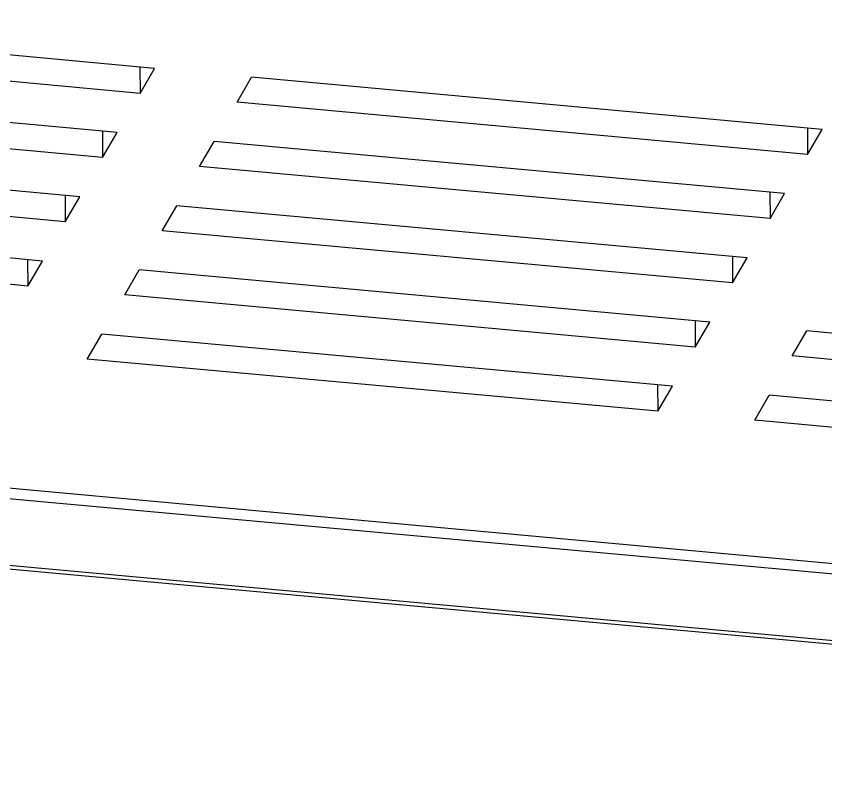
# Model space of a CAD drawing. Header units: millimetres. Extents: x 10368 to 13229, y -13270 to -11269.
# Drawn here: x 12684.3 to 12747.6, y -12891.2 to -12832.3 of the extents above; entities that cross this region are included whole.
import ezdxf

# ---------------------------------------------------------------- set-up
doc = ezdxf.new("R2010")
doc.units = ezdxf.units.MM

# ---------------------------------------------------------------- blocks, each defined once
blk = doc.blocks.new('u59')
at = {"color": 7, "linetype": 'Continuous'}
for p, q in [((-291.175, 627.078), (-38.962, 604.018)), ((-39.333, 603.728), (-291.546, 626.787)), ((-294.416, 621.861), (-42.203, 598.802)), ((-59.877, 599.575), (-276.489, 619.38)), ((-222.488, 603.798), (-177.861, 599.718)), ((-223.628, 601.841), (-179.001, 597.761)), ((-177.861, 599.718), (-179.001, 597.761)), ((-225.416, 598.772), (-180.789, 594.692)), ((-170.279, 599.025), (-171.419, 597.068)), ((-170.279, 599.025), (-125.652, 594.945)), ((-170.268, 596.963), (-170.279, 599.025)), ((-226.556, 596.815), (-181.929, 592.735)), ((-171.419, 597.068), (-126.792, 592.988)), ((-125.652, 594.945), (-126.792, 592.988)), ((-180.789, 594.692), (-181.929, 592.735)), ((-173.207, 593.998), (-174.347, 592.041)), ((-173.207, 593.998), (-128.58, 589.918)), ((-173.196, 591.936), (-173.207, 593.998)), ((-174.347, 592.041), (-129.72, 587.961)), ((-128.58, 589.918), (-129.72, 587.961)), ((-120.998, 589.225), (-122.138, 587.268)), ((-120.998, 589.225), (-76.371, 585.145)), ((-120.987, 587.163), (-120.998, 589.225)), ((-176.135, 588.972), (-177.275, 587.015)), ((-176.135, 588.972), (-131.508, 584.892)), ((-176.124, 586.91), (-176.135, 588.972)), ((-122.138, 587.268), (-77.511, 583.188)), ((-177.275, 587.015), (-132.648, 582.935)), ((-131.508, 584.892), (-132.648, 582.935)), ((-179.063, 583.946), (-180.203, 581.989)), ((-179.063, 583.946), (-134.436, 579.865)), ((-179.052, 581.883), (-179.063, 583.946)), ((-123.926, 584.199), (-125.066, 582.242)), ((-123.926, 584.199), (-79.299, 580.118)), ((-123.915, 582.136), (-123.926, 584.199)), ((-125.066, 582.242), (-80.439, 578.161)), ((-180.203, 581.989), (-135.576, 577.908)), ((-134.436, 579.865), (-135.576, 577.908)), ((-181.991, 578.919), (-183.131, 576.962)), ((-181.991, 578.919), (-137.364, 574.839)), ((-181.98, 576.857), (-181.991, 578.919)), ((-126.854, 579.172), (-127.994, 577.215)), ((-126.854, 579.172), (-82.227, 575.092)), ((-126.843, 577.11), (-126.854, 579.172)), ((-127.994, 577.215), (-83.367, 573.135)), ((-183.131, 576.962), (-138.504, 572.882)), ((-137.364, 574.839), (-138.504, 572.882)), ((-129.782, 574.146), (-130.922, 572.189)), ((-129.782, 574.146), (-85.155, 570.066)), ((-129.771, 572.084), (-129.782, 574.146)), ((-130.922, 572.189), (-86.295, 568.109))]:
    blk.add_line(p, q, dxfattribs=at)

msp = doc.modelspace()

# ---------------------------------------------------------------- block references
at = {"rotation": 180}
msp.add_blockref('u59', (12564.199, -12264.161), dxfattribs=at)

doc.saveas('drawing.dxf')
